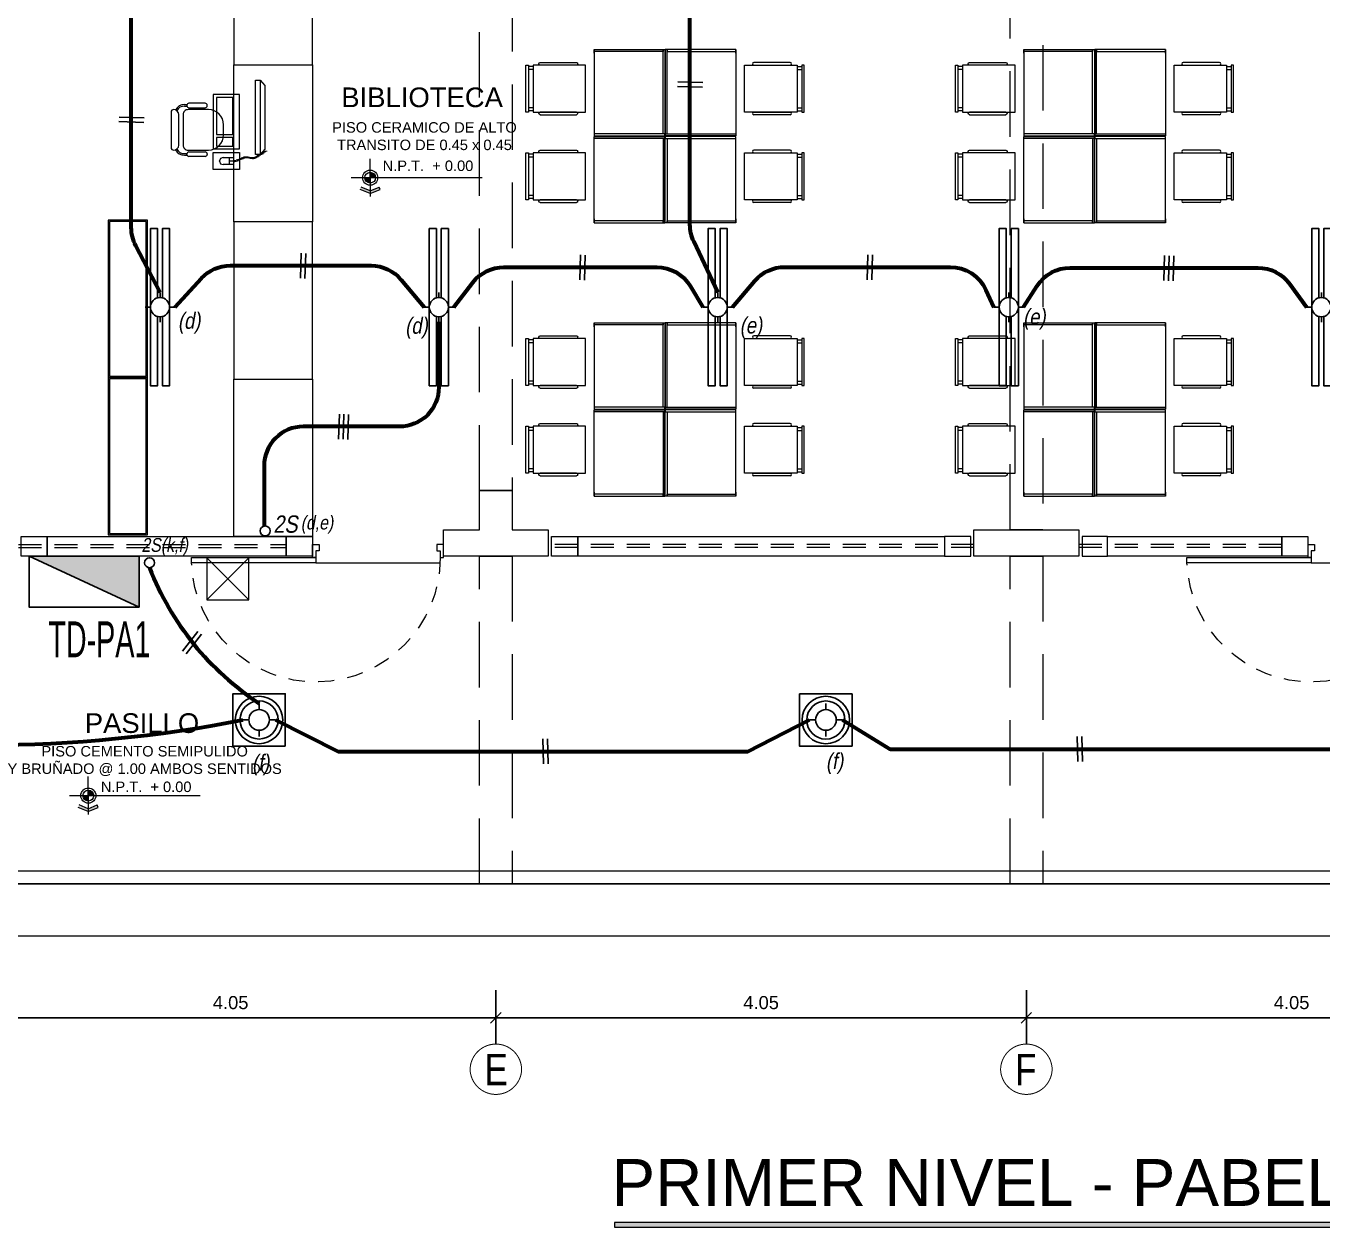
# Model space of a CAD drawing. Header units: millimetres. Extents: x 3354 to 3637, y 1117 to 1358.
# Drawn here: x 3391.57 to 3401.46, y 1180.36 to 1189.53 of the extents above; entities that cross this region are included whole.
import ezdxf

# ---------------------------------------------------------------- set-up
doc = ezdxf.new("R2010")
doc.units = ezdxf.units.MM
doc.linetypes.add('DASHED2', pattern=[0.375, 0.25, -0.125])
doc.linetypes.add('TRAZOS2', pattern=[0.225, 0.15, -0.075])
for name, color, linetype, lineweight in [('ACCESORIOS', 4, 'Continuous', 18), ('cables', 152, 'Continuous', 60), ('CASCO', 252, 'Continuous', 9), ('COTAS', 7, 'Continuous', 9), ('muros', 7, 'Continuous', 5), ('TABLERO', 122, 'Continuous', 25)]:
    doc.layers.add(name, color=color, linetype=linetype, lineweight=lineweight)
doc.layers.add('Efec-muebles', color=7, linetype='Continuous', lineweight=13, true_color=0x85826f)
doc.layers.add('LUMINARIAS', color=2, linetype='Continuous')
doc.styles.add('1', font='arial.ttf')
doc.styles.add('2-SIETE', font='ARIALN.TTF', dxfattribs={"height": 0.07})
doc.styles.add('BYE', font='ARIALN.TTF', dxfattribs={"oblique": 10, "height": 2})
doc.styles.get("Standard").update_dxf_attribs({"font": 'arial.ttf'})
doc.styles.add('style1', font='arial.ttf')
doc.styles.add('style2', font='arial.ttf')
doc.dimstyles.new('Esc  1  50', dxfattribs={"dimtxt": 0.1, "dimasz": 0.08, "dimexe": 0.2, "dimexo": 0.15, "dimgap": 0.065, "dimtad": 1, "dimzin": 4, "dimdsep": 46, "dimtxsty": 'Standard', "dimblk": 'OBLIQUE', "dimcen": 0.12, "dimdle": 0.15, "dimadec": 0, "dimazin": 0, "dimtfac": 1, "dimtix": 1, "dimtmove": 0, "dimatfit": 3, "dimldrblk": 'OBLIQUE', "dimfxl": 1, "dimarcsym": 0})

# ---------------------------------------------------------------- blocks, each defined once
blk = doc.blocks.new('sdsf')
at = {"layer": 'Efec-muebles'}
for p, q in [((3315.161, 1707.7768), (3315.161, 1707.9075)), ((3315.161, 1707.9075), (3315.3599, 1707.9075)), ((3315.2046, 1707.8159), (3315.2046, 1707.8707)), ((3315.2046, 1707.8707), (3315.2834, 1707.8707)), ((3315.2381, 1707.8159), (3315.2381, 1707.8707)), ((3315.3046, 1707.8634), (3315.2834, 1707.8707)), ((3315.3136, 1707.845), (3315.3046, 1707.8634)), ((3315.3599, 1707.9075), (3315.3599, 1707.7768)), ((3314.9515, 1707.7707), (3314.9521, 1707.7656)), ((3314.961, 1707.7751), (3314.9622, 1707.7656)), ((3314.9663, 1707.7534), (3315.0013, 1707.7925)), ((3314.9705, 1707.7824), (3314.9716, 1707.7679)), ((3314.98, 1707.7897), (3314.9811, 1707.7751)), ((3314.9895, 1707.7958), (3314.9906, 1707.7813)), ((3315.0001, 1707.8019), (3315.0013, 1707.788)), ((3315.0013, 1707.2261), (3315.0013, 1707.7925)), ((3315.0013, 1707.7925), (3315.0365, 1707.7925)), ((3315.0096, 1707.8081), (3315.0108, 1707.7941)), ((3315.018, 1707.8131), (3315.0191, 1707.7991)), ((3315.0275, 1707.8187), (3315.0286, 1707.8047)), ((3315.0359, 1707.8232), (3315.037, 1707.8086)), ((3315.0365, 1707.7925), (3315.0365, 1707.2261)), ((3315.0454, 1707.8271), (3315.0465, 1707.8131)), ((3315.0549, 1707.8282), (3315.056, 1707.8137)), ((3315.0644, 1707.8265), (3315.0655, 1707.8126)), ((3315.0739, 1707.8271), (3315.075, 1707.8131)), ((3315.0845, 1707.8248), (3315.0856, 1707.8109)), ((3315.094, 1707.8221), (3315.0951, 1707.8075)), ((3315.1035, 1707.8215), (3315.1046, 1707.8075)), ((3315.113, 1707.8221), (3315.1141, 1707.8081)), ((3315.1225, 1707.8226), (3315.1236, 1707.8086)), ((3315.1314, 1707.8282), (3315.1331, 1707.8137)), ((3315.1409, 1707.8316), (3315.142, 1707.817)), ((3315.1504, 1707.8349), (3315.1515, 1707.8204)), ((3315.1599, 1707.8399), (3315.161, 1707.826)), ((3315.3599, 1707.7768), (3315.161, 1707.7768)), ((3315.1694, 1707.8433), (3315.1705, 1707.8288)), ((3315.1789, 1707.8466), (3315.18, 1707.8321)), ((3315.1884, 1707.8494), (3315.1895, 1707.8355)), ((3315.1979, 1707.8522), (3315.199, 1707.8377)), ((3315.2046, 1707.8433), (3315.2381, 1707.8433)), ((3315.2834, 1707.8159), (3315.2046, 1707.8159)), ((3315.2834, 1707.8159), (3315.3046, 1707.8232)), ((3315.3046, 1707.8232), (3315.3136, 1707.8416)), ((3315.3136, 1707.845), (3315.3136, 1707.8416)), ((3315.5525, 1707.7599), (3315.3978, 1707.7599)), ((3315.4064, 1707.789), (3315.4064, 1707.7929)), ((3315.4219, 1707.8083), (3315.5456, 1707.8083)), ((3315.5456, 1707.7735), (3315.4219, 1707.7735)), ((3315.5804, 1707.7985), (3315.56, 1707.7985)), ((3315.5804, 1707.7869), (3315.5609, 1707.7869)), ((3315.5611, 1707.7929), (3315.5611, 1707.789)), ((3315.6625, 1707.7599), (3315.6625, 1707.7599)), ((3314.9663, 1707.2668), (3314.9663, 1707.7534)), ((3315.1605, 1707.7505), (3315.1605, 1707.3349)), ((3315.3599, 1707.7505), (3315.1605, 1707.7505)), ((3315.2108, 1707.7288), (3315.2108, 1707.6628)), ((3315.3353, 1707.7288), (3315.2108, 1707.7288)), ((3315.2108, 1707.6628), (3315.3353, 1707.6628)), ((3315.3353, 1707.6628), (3315.3353, 1707.7288)), ((3315.3599, 1707.3349), (3315.3599, 1707.7505)), ((3315.5911, 1707.4892), (3315.5911, 1707.7212)), ((3315.6238, 1707.7212), (3315.6238, 1707.4892)), ((3315.6818, 1707.4698), (3315.6818, 1707.7405)), ((3315.2108, 1707.641), (3315.2108, 1707.3572)), ((3315.3353, 1707.641), (3315.2108, 1707.641)), ((3315.2818, 1707.6438), (3315.2818, 1707.5665)), ((3315.3353, 1707.3572), (3315.3353, 1707.641)), ((3315.3978, 1707.4505), (3315.5525, 1707.4505)), ((3315.4064, 1707.4214), (3315.4064, 1707.4175)), ((3315.5456, 1707.4368), (3315.4219, 1707.4368)), ((3315.4219, 1707.402), (3315.5456, 1707.402)), ((3315.5804, 1707.4118), (3315.56, 1707.4118)), ((3315.5804, 1707.4234), (3315.5609, 1707.4234)), ((3315.5611, 1707.4175), (3315.5611, 1707.4214)), ((3315.6625, 1707.4505), (3315.6625, 1707.4505)), ((3315.0013, 1707.2261), (3314.9663, 1707.2668)), ((3315.1605, 1707.3349), (3315.3599, 1707.3349)), ((3315.2108, 1707.3572), (3315.3353, 1707.3572)), ((3315.0365, 1707.2261), (3315.0013, 1707.2261))]:
    blk.add_line(p, q, dxfattribs=at)
for centre, radius, start, end in [((3315.3978, 1707.6438), 0.116, 90, 180), ((3315.4219, 1707.7929), 0.0155, 90, 180), ((3315.4219, 1707.789), 0.0155, 180, 270), ((3315.5456, 1707.7929), 0.0155, 0, 90), ((3315.5456, 1707.789), 0.0155, 270, 0), ((3315.5525, 1707.7212), 0.0387, 360, 90), ((3315.5804, 1707.7212), 0.0773, 27.88061, 90), ((3315.5804, 1707.7212), 0.0657, 27.61949, 90), ((3315.6625, 1707.7212), 0.0387, 90, 180), ((3315.6625, 1707.7405), 0.0193, 360, 90), ((3315.3978, 1707.5665), 0.116, 180, 270), ((3315.5525, 1707.4892), 0.0387, 270, 0), ((3315.5804, 1707.4892), 0.0657, 270, 332.38051), ((3315.6625, 1707.4892), 0.0387, 180, 270), ((3315.6625, 1707.4698), 0.0193, 270, 0), ((3315.4219, 1707.4214), 0.0155, 90, 180), ((3315.4219, 1707.4175), 0.0155, 180, 270), ((3315.5456, 1707.4214), 0.0155, 0, 90), ((3315.5456, 1707.4175), 0.0155, 270, 0), ((3315.5804, 1707.4892), 0.0773, 270, 332.11939)]:
    blk.add_arc(centre, radius, start, end, dxfattribs=at)
blk = doc.blocks.new('dssa')
at = {"layer": 'Efec-muebles'}
for p, q in [((0, 0.0239), (0.0355, 0.0239)), ((0, 0), (0.0355, 0)), ((0, -0.2922), (0.0355, -0.2922)), ((0, -0.3161), (0.0355, -0.3161))]:
    blk.add_line(p, q, dxfattribs=at)
for points in [[(0, -0.3261), (-0.4, -0.3261), (-0.4, 0.0339), (0, 0.0339), (0, -0.3261)], [(-0.0526, 0.0528), (-0.3308, 0.0528)], [(-0.3308, 0.0339), (-0.0526, 0.0339)], [(-0.3308, -0.3261), (-0.0526, -0.3261)], [(-0.0526, -0.345), (-0.3308, -0.345)]]:
    blk.add_lwpolyline(points, dxfattribs=at)
blk.add_lwpolyline([(0.0544, 0.0339), (0.0355, 0.0339), (0.0355, -0.3261), (0.0544, -0.3261)], close=True, dxfattribs=at)
for centre, start, end in [((-0.3308, 0.0434), 90, 270), ((-0.0526, 0.0434), 270, 90), ((-0.3308, -0.3356), 90, 270), ((-0.0526, -0.3356), 270, 90)]:
    blk.add_arc(centre, 0.00947, start, end, dxfattribs=at)
blk = doc.blocks.new('_Oblique')
at = {"color": 0, "linetype": 'ByBlock', "lineweight": -2}
blk.add_line((-0.5, -0.5), (0.5, 0.5), dxfattribs=at)
blk = doc.blocks.new('*D300')
at = {"layer": 'CASCO', "color": 0, "lineweight": -2, "transparency": 16777216}
for p, q in [((3368.4863, 1261.4988), (3368.4863, 1261.0915)), ((3372.5363, 1261.5034), (3372.5363, 1261.0915)), ((3368.3363, 1261.2915), (3372.6863, 1261.2915))]:
    blk.add_line(p, q, dxfattribs=at)
at = {"layer": 'Defpoints', "color": 0, "transparency": 16777216}
for p in [(3368.4863, 1261.6488), (3372.5363, 1261.6534), (3372.5363, 1261.2915)]:
    blk.add_point(p, dxfattribs=at)
at = {"layer": 'CASCO', "color": 0, "lineweight": -2, "transparency": 16777216, "xscale": 0.08, "yscale": 0.08, "zscale": 0.08, "rotation": 180}
blk.add_blockref('_Oblique', (3368.4863, 1261.2915), dxfattribs=at)
at = {"layer": 'CASCO', "color": 0, "lineweight": -2, "transparency": 16777216, "xscale": 0.08, "yscale": 0.08, "zscale": 0.08}
blk.add_blockref('_Oblique', (3372.5363, 1261.2915), dxfattribs=at)
at = {"layer": 'CASCO', "color": 0, "transparency": 16777216, "insert": (3370.5113, 1261.4076), "char_height": 0.1, "attachment_point": 5}
blk.add_mtext('4.05', dxfattribs=at)
blk = doc.blocks.new('*D301')
at = {"layer": 'CASCO', "color": 0, "lineweight": -2, "transparency": 16777216}
for p, q in [((3372.5363, 1261.5034), (3372.5363, 1261.0915)), ((3376.5863, 1261.5034), (3376.5863, 1261.0915)), ((3372.3863, 1261.2915), (3376.7363, 1261.2915))]:
    blk.add_line(p, q, dxfattribs=at)
at = {"layer": 'Defpoints', "color": 0, "transparency": 16777216}
for p in [(3372.5363, 1261.6534), (3376.5863, 1261.6534), (3376.5863, 1261.2915)]:
    blk.add_point(p, dxfattribs=at)
at = {"layer": 'CASCO', "color": 0, "lineweight": -2, "transparency": 16777216, "xscale": 0.08, "yscale": 0.08, "zscale": 0.08, "rotation": 180}
blk.add_blockref('_Oblique', (3372.5363, 1261.2915), dxfattribs=at)
at = {"layer": 'CASCO', "color": 0, "lineweight": -2, "transparency": 16777216, "xscale": 0.08, "yscale": 0.08, "zscale": 0.08}
blk.add_blockref('_Oblique', (3376.5863, 1261.2915), dxfattribs=at)
at = {"layer": 'CASCO', "color": 0, "transparency": 16777216, "insert": (3374.5613, 1261.4076), "char_height": 0.1, "attachment_point": 5}
blk.add_mtext('4.05', dxfattribs=at)
blk = doc.blocks.new('*D302')
at = {"layer": 'CASCO', "color": 0, "lineweight": -2, "transparency": 16777216}
for p, q in [((3376.5863, 1261.5034), (3376.5863, 1261.0915)), ((3380.6363, 1261.5034), (3380.6363, 1261.0915)), ((3376.4363, 1261.2915), (3380.7863, 1261.2915))]:
    blk.add_line(p, q, dxfattribs=at)
at = {"layer": 'Defpoints', "color": 0, "transparency": 16777216}
for p in [(3376.5863, 1261.6534), (3380.6363, 1261.6534), (3380.6363, 1261.2915)]:
    blk.add_point(p, dxfattribs=at)
at = {"layer": 'CASCO', "color": 0, "lineweight": -2, "transparency": 16777216, "xscale": 0.08, "yscale": 0.08, "zscale": 0.08, "rotation": 180}
blk.add_blockref('_Oblique', (3376.5863, 1261.2915), dxfattribs=at)
at = {"layer": 'CASCO', "color": 0, "lineweight": -2, "transparency": 16777216, "xscale": 0.08, "yscale": 0.08, "zscale": 0.08}
blk.add_blockref('_Oblique', (3380.6363, 1261.2915), dxfattribs=at)
at = {"layer": 'CASCO', "color": 0, "transparency": 16777216, "insert": (3378.6113, 1261.4076), "char_height": 0.1, "attachment_point": 5}
blk.add_mtext('4.05', dxfattribs=at)
blk = doc.blocks.new('dtyrdyt')
at = {"layer": 'CASCO'}
h = blk.add_hatch(color=256, dxfattribs=at)
h.paths.add_polyline_path([(850.1257, 424.9391), (850.167, 424.9391, 0.414214), (850.1257, 424.9804)])
h.paths.add_polyline_path([(850.1257, 424.8978), (850.1257, 424.9391), (850.0844, 424.9391, 0.414214)])
blk.add_hatch(color=256, dxfattribs=at).paths.add_polyline_path([(850.1257, 424.839), (850.057, 424.8675), (850.0494, 424.8491), (850.1257, 424.8176), (850.202, 424.8491), (850.1944, 424.8675)])
for p, q in [((850.1257, 424.9391), (850.1257, 425.0839)), ((849.9811, 424.9391), (850.9807, 424.9391)), ((850.1257, 424.9391), (850.1257, 424.7945)), ((850.1257, 424.8176), (850.0494, 424.8491)), ((850.1257, 424.839), (850.057, 424.8675)), ((850.1257, 424.839), (850.1944, 424.8675)), ((850.1257, 424.8176), (850.202, 424.8491)), ((850.202, 424.8491), (850.1944, 424.8675))]:
    blk.add_line(p, q, dxfattribs=at)
for radius in [0.0578, 0.0413]:
    blk.add_circle((850.1257, 424.9391), radius, dxfattribs=at)
blk = doc.blocks.new('THT')
for p, q in [((-1.074, 0.413), (-1.014, 0.413)), ((-1.074, 0.293), (-1.074, 0.413)), ((-1.014, 0.413), (-1.014, 0.353)), ((0.126, 0.413), (0.066, 0.413)), ((0.066, 0.413), (0.066, 0.353)), ((0.126, 0.293), (0.126, 0.413)), ((-1.044, 0.293), (-1.074, 0.293)), ((-1.044, 0.353), (-1.044, 0.293)), ((-1.014, 0.353), (-1.044, 0.353)), ((0.096, 0.245), (-1.044, 0.245)), ((0.066, 0.353), (0.096, 0.353)), ((0.096, 0.353), (0.096, 0.293)), ((0.096, 0.293), (0.126, 0.293)), ((0.096, 0.293), (0.096, 0.245)), ((1.236, 0.293), (0.096, 0.293)), ((0.096, 0.245), (1.236, 0.245)), ((1.236, 0.245), (1.236, 0.293))]:
    blk.add_line(p, q)
at = {"linetype": 'TRAZOS2'}
blk.add_arc((0.096, 0.293), 1.14, 180, 357.5868, dxfattribs=at)
blk = doc.blocks.new('fluorecescente')
at = {"color": 2}
for p, q in [((1779.4185, 727.3349), (1779.4185, 727.3747)), ((1779.3452, 727.2615), (1779.3053, 727.2615)), ((1779.4918, 727.2615), (1779.5316, 727.2615)), ((1779.4185, 727.1882), (1779.4185, 727.1484))]:
    blk.add_line(p, q, dxfattribs=at)
for points in [[(1779.3476, 727.2802), (1778.8185, 727.2802), (1778.8185, 727.3349), (1780.0185, 727.3349), (1780.0185, 727.2802), (1779.4894, 727.2802)], [(1779.3476, 727.2428), (1778.8185, 727.2428), (1778.8185, 727.1882), (1780.0185, 727.1882), (1780.0185, 727.2428), (1779.4894, 727.2428)]]:
    blk.add_lwpolyline(points, dxfattribs=at)
blk.add_circle((1779.4185, 727.2615), 0.0733, dxfattribs=at)
blk = doc.blocks.new('FLUORESCENTE CIRCULAR 1x32W')
at = {"layer": 'LUMINARIAS'}
for p, q in [((1338.2108, 550.5744), (1338.2108, 550.6095)), ((1338.1516, 550.5152), (1338.1165, 550.5152)), ((1338.27, 550.5152), (1338.3051, 550.5152)), ((1338.2108, 550.456), (1338.2108, 550.4209))]:
    blk.add_line(p, q, dxfattribs=at)
blk.add_lwpolyline([(1338.0603, 550.6647), (1338.3603, 550.6647), (1338.3603, 550.3647), (1338.0603, 550.3647)], close=True, dxfattribs=at)
for centre, radius in [((1338.2103, 550.5147), 0.136), ((1338.2103, 550.5147), 0.1091), ((1338.2108, 550.5152), 0.0592)]:
    blk.add_circle(centre, radius, dxfattribs=at)
blk = doc.blocks.new('TABLERO ELECTRICO')
at = {"layer": 'TABLERO'}
blk.add_hatch(color=256, dxfattribs=at).paths.add_polyline_path([(138.8883, 62.4182), (138.8883, 61.6883), (139.2284, 62.4182)])
blk.add_line((138.8883, 61.6883), (139.2284, 62.4182), dxfattribs=at)
blk.add_lwpolyline([(139.2284, 62.4182), (139.2284, 61.6883), (138.8883, 61.6883), (138.8883, 62.4182)], close=True, dxfattribs=at)
blk = doc.blocks.new('CAJA DE PASO CUADRADO')
at = {"layer": 'ACCESORIOS', "linetype": 'Continuous', "lineweight": 20, "ltscale": 0.1}
for p, q in [((3457.1612, 1211.3571), (3457.4822, 1211.0361)), ((3457.4822, 1211.3571), (3457.1612, 1211.0361))]:
    blk.add_line(p, q, dxfattribs=at)
blk.add_lwpolyline([(3457.4822, 1211.3571), (3457.1612, 1211.3571), (3457.1612, 1211.0361), (3457.4822, 1211.0361)], close=True, dxfattribs=at)
blk = doc.blocks.new('1PIDS')
at = {"layer": 'CASCO'}
blk.add_line((3372.5613, 1265.3169), (3372.4113, 1265.3169), dxfattribs=at)
at = {"layer": 'CASCO', "linetype": 'DASHED2', "ltscale": 2}
for points in [[(3376.4613, 1271.7169), (3376.7113, 1271.7169), (3376.7113, 1265.0169), (3376.4613, 1265.0169)], [(3372.4113, 1271.4169), (3372.6613, 1271.4169), (3372.6613, 1265.3169), (3372.4113, 1265.3169)], [(3372.4113, 1264.8169), (3372.6613, 1264.8169), (3372.6613, 1262.3143), (3372.4113, 1262.3143)], [(3376.4613, 1264.8169), (3376.7113, 1264.8169), (3376.7113, 1262.3143), (3376.4613, 1262.3143)]]:
    blk.add_lwpolyline(points, close=True, dxfattribs=at)
at = {"layer": 'CASCO'}
for points in [[(3372.1363, 1265.0169), (3372.4113, 1265.0169), (3372.4113, 1265.3169), (3372.6613, 1265.3169), (3372.6613, 1265.0169), (3372.9363, 1265.0169), (3372.9363, 1264.8169), (3372.6613, 1264.8169), (3372.4113, 1264.8169), (3372.1363, 1264.8169)], [(3369.1113, 1264.8169), (3368.9113, 1264.8169), (3368.9113, 1264.9669), (3369.1113, 1264.9669)], [(3371.1363, 1264.8169), (3370.9363, 1264.8169), (3370.9363, 1264.9669), (3371.1363, 1264.9669)], [(3373.1613, 1264.8169), (3372.9613, 1264.8169), (3372.9613, 1264.9669), (3373.1613, 1264.9669)], [(3375.9613, 1264.8169), (3376.1613, 1264.8169), (3376.1613, 1264.9669), (3375.9613, 1264.9669)], [(3377.0113, 1264.8169), (3377.2063, 1264.8169), (3377.2063, 1264.9669), (3377.0113, 1264.9669)], [(3378.7363, 1264.8169), (3378.5363, 1264.8169), (3378.5363, 1264.9669), (3378.7363, 1264.9669)]]:
    blk.add_lwpolyline(points, close=True, dxfattribs=at)
at = {"layer": 'CASCO', "ltscale": 2}
for points in [[(3369.1113, 1264.9669), (3370.9363, 1264.9669), (3370.9363, 1264.8169), (3369.1113, 1264.8169)], [(3373.1613, 1264.9669), (3375.9613, 1264.9669), (3375.9613, 1264.8169), (3373.1613, 1264.8169)], [(3377.2063, 1264.9669), (3378.5363, 1264.9669), (3378.5363, 1264.8169), (3377.2063, 1264.8169)]]:
    blk.add_lwpolyline(points, close=True, dxfattribs=at)
at = {"layer": 'CASCO'}
blk.add_lwpolyline([(3376.1863, 1264.8169), (3376.1863, 1265.0169), (3376.9863, 1265.0169), (3376.9863, 1264.8169), (3376.1863, 1264.8169)], dxfattribs=at)
at = {"layer": 'CASCO', "linetype": 'DASHED2', "ltscale": 0.7}
for points in [[(3368.8913, 1264.9054), (3370.9363, 1264.9054)], [(3368.8913, 1264.8822), (3370.9363, 1264.8822)], [(3376.1863, 1264.9054), (3372.9363, 1264.9054)], [(3376.1863, 1264.8822), (3372.9363, 1264.8822)], [(3378.5363, 1264.9054), (3376.9863, 1264.9054)], [(3378.5363, 1264.8822), (3376.9863, 1264.8822)]]:
    blk.add_lwpolyline(points, dxfattribs=at)
at = {"layer": 'CASCO', "lineweight": 5}
for points in [[(3356.3113, 1264.8169), (3356.3113, 1262.4143), (3380.6613, 1262.4143), (3380.6613, 1264.8169)], [(3356.2113, 1264.6669), (3356.2113, 1262.3143), (3380.7613, 1262.3143), (3380.7613, 1264.6669)]]:
    blk.add_lwpolyline(points, dxfattribs=at)
at = {"layer": 'CASCO', "lineweight": 0, "ltscale": 0.5}
for points in [[(3380.7613, 1262.3143), (3380.7613, 1262.3143), (3356.2113, 1262.3143), (3356.2113, 1262.3143)], [(3356.2113, 1262.3143), (3356.2113, 1261.9169), (3380.7613, 1261.9169), (3380.7613, 1262.3143)]]:
    blk.add_lwpolyline(points, dxfattribs=at)
at = {"layer": 'CASCO', "ltscale": 2, "const_width": 0.0076}
for points in [[(3372.7331, 1260.8947, -0.951688), (3372.3394, 1260.8947, -1)], [(3376.7831, 1260.8947, -0.951688), (3376.3894, 1260.8947, -1)]]:
    blk.add_lwpolyline(points, format="xyb", close=True, dxfattribs=at)
at = {"layer": 'CASCO'}
for p in [(2521.4509, 842.766), (2519.2991, 838.0492)]:
    blk.add_blockref('dtyrdyt', p, dxfattribs=at)
at = {"layer": 'CASCO', "xscale": -0.8333541671872685, "yscale": 0.8333541676530056, "zscale": 0.8333541672002661}
for p in [(3371.2414, 1264.5614), (3378.8414, 1264.5614)]:
    blk.add_blockref('THT', p, dxfattribs=at)
at = {"layer": 'CASCO', "style": '1'}
for p in [(3371.6718, 1267.7558), (3369.52, 1263.0154)]:
    blk.add_text('N.P.T.  + 0.00', height=0.08, dxfattribs=at).set_placement(p)
at = {"layer": 'CASCO', "style": 'style1', "width": 0.8}
for s, p in [('E', (3372.4496, 1260.7769)), ('F', (3376.4996, 1260.7769))]:
    blk.add_text(s, height=0.24, dxfattribs=at).set_placement(p)
at = {"layer": 'CASCO'}
for s, insert, char_height, width, attachment_point, style in [('\\A1;BIBLIOTECA ', (3371.9732, 1268.3173, 0.1786), 0.15, 4.616591, 5, 'style2'), ('PISO CERAMICO DE ALTO\\PTRANSITO DE 0.45 x 0.45', (3371.991, 1267.9142), 0.079978, 2.09636, 8, '1'), ('\\A1;PASILLO', (3369.8344, 1263.5405), 0.15, 4.616591, 5, 'style2')]:
    blk.add_mtext(s, dxfattribs=dict(at, insert=insert, char_height=char_height, width=width, attachment_point=attachment_point, style=style))
at = {"layer": 'CASCO', "lineweight": 5, "insert": (3369.8548, 1263.1375), "char_height": 0.079978, "width": 2.09636, "attachment_point": 8, "style": '1'}
blk.add_mtext('PISO CEMENTO SEMIPULIDO \\PY BRUÑADO @ 1.00 AMBOS SENTIDOS', dxfattribs=at)
at = {"layer": 'CASCO'}
for base, p1, p2, picture, middle in [((3372.5363, 1261.2915), (3368.4863, 1261.6488), (3372.5363, 1261.6534), '*D300', (3370.5113, 1261.4076)), ((3376.5863, 1261.2915), (3372.5363, 1261.6534), (3376.5863, 1261.6534), '*D301', (3374.5613, 1261.4076)), ((3380.6363, 1261.2915), (3376.5863, 1261.6534), (3380.6363, 1261.6534), '*D302', (3378.6113, 1261.4076))]:
    dim = blk.add_linear_dim(base=base, p1=p1, p2=p2, dimstyle='Esc  1  50', dxfattribs=at)
    dim.commit()
    dim.dimension.update_dxf_attribs({"geometry": picture, "text_midpoint": middle})

msp = doc.modelspace()

# ---------------------------------------------------------------- hatches: boundary and pattern name
at = {"layer": 'muros', "ltscale": 2}
msp.add_hatch(color=7, dxfattribs=at).paths.add_polyline_path([(3403.4752, 1180.3587), (3403.4752, 1180.3945), (3396.0608, 1180.3945), (3396.0608, 1180.3587)])

# ---------------------------------------------------------------- linework, layer by layer
at = {"ltscale": 0.5}
for p, q in [((3396.5405, 1189.065), (3396.7313, 1189.0594)), ((3396.5422, 1189.1004), (3396.733, 1189.0949)), ((3392.2755, 1188.7967), (3392.4663, 1188.7911)), ((3392.2772, 1188.8321), (3392.468, 1188.8266)), ((3393.6668, 1187.7931), (3393.6612, 1187.6023)), ((3393.7023, 1187.7914), (3393.6967, 1187.6006)), ((3395.8013, 1187.7797), (3395.7958, 1187.589)), ((3395.8368, 1187.778), (3395.8313, 1187.5872)), ((3397.9937, 1187.7805), (3397.9882, 1187.5897)), ((3398.0292, 1187.7788), (3398.0237, 1187.588)), ((3400.2584, 1187.7751), (3400.2529, 1187.5843)), ((3400.2939, 1187.7734), (3400.2883, 1187.5826)), ((3400.3294, 1187.7717), (3400.3238, 1187.5809)), ((3393.959, 1186.5645), (3393.9534, 1186.3737)), ((3393.9944, 1186.5628), (3393.9889, 1186.372)), ((3394.0299, 1186.5611), (3394.0244, 1186.3703)), ((3392.7604, 1184.7552, 19079.3008), (3392.8784, 1184.9053, 19079.3008)), ((3392.7888, 1184.7338, 19079.3008), (3392.9067, 1184.8839, 19079.3008)), ((3399.5969, 1183.9124), (3399.5924, 1184.1032)), ((3399.6324, 1183.9126), (3399.6279, 1184.1034)), ((3395.5166, 1183.8939), (3395.5121, 1184.0847)), ((3395.5521, 1183.894), (3395.5476, 1184.0849))]:
    msp.add_line(p, q, dxfattribs=at)
at = {"color": 7, "linetype": 'Continuous', "ltscale": 0.25}
for centre in [(3393.3928, 1185.6726), (3392.5098, 1185.4298, -19008.6672)]:
    msp.add_circle(centre, 0.038, dxfattribs=at)
at = {"layer": 'cables'}
for points in [[(3392.59, 1187.4937), (3392.4048, 1187.8495, -0.120533), (3392.3709, 1187.988), (3392.3709, 1190.2531, -0.115177), (3392.4019, 1190.3859), (3392.59, 1190.7668)], [(3396.8475, 1187.4937), (3396.6645, 1187.8825, -0.110422), (3396.6359, 1188.0103), (3396.6359, 1190.1141, -0.084776), (3396.6529, 1190.2137), (3396.8475, 1190.7668)], [(3392.7031, 1187.3805), (3392.9062, 1187.601, -0.20959), (3393.1268, 1187.6977), (3394.2012, 1187.6977, -0.222907), (3394.4319, 1187.5895), (3394.6056, 1187.3805)], [(3394.8319, 1187.3805), (3394.9779, 1187.5695, -0.232262), (3395.2153, 1187.6861), (3396.3819, 1187.6861, -0.26439), (3396.6397, 1187.5395), (3396.7343, 1187.3805)], [(3396.9606, 1187.3805), (3397.1307, 1187.5809, -0.22026), (3397.3594, 1187.6868), (3398.6226, 1187.6868, -0.291782), (3398.8947, 1187.5133), (3398.9564, 1187.3805)], [(3399.1827, 1187.3805), (3399.2867, 1187.5431, -0.255806), (3399.5394, 1187.6815), (3400.972, 1187.6815, -0.240649), (3401.2151, 1187.5573), (3401.3429, 1187.3805)], [(3394.7187, 1187.2674), (3394.7187, 1186.7691, -0.414214), (3394.4187, 1186.4691), (3393.684, 1186.4691, 0.414214), (3393.384, 1186.1691), (3393.384, 1185.7096)]]:
    msp.add_lwpolyline(points, format="xyb", dxfattribs=at)
for points in [[(3393.4724, 1184.2303), (3393.9501, 1183.9893), (3397.0787, 1183.9893), (3397.548, 1184.2303)], [(3397.7995, 1184.2296), (3398.1648, 1184.0078), (3401.5715, 1184.0078), (3401.8751, 1184.2296)]]:
    msp.add_lwpolyline(points, dxfattribs=at)
for centre, radius, start, end in [((3394.5539, 1186.1874, 19079.3008), 2.1935, 201.26913, 236.60755), ((3391.2651, 1194.1364), 10.0973, 258.85034, 281.16877)]:
    msp.add_arc(centre, radius, start, end, dxfattribs=at)
at = {"layer": 'COTAS'}
msp.add_lwpolyline([(3403.4752, 1180.3945), (3396.0608, 1180.3945), (3396.0608, 1180.3587), (3403.4752, 1180.3587)], close=True, dxfattribs=at)
at = {"layer": 'Efec-muebles'}
for p, q in [((3395.905, 1189.3482, 0.1786), (3396.445, 1189.3482, 0.1786)), ((3395.905, 1189.3482, 0.1786), (3396.445, 1189.3482, 0.1786)), ((3395.905, 1189.3482, 0.1786), (3395.905, 1188.6882, 0.1786)), ((3395.905, 1189.3182, 0.1786), (3395.905, 1189.3355, 0.1786)), ((3396.445, 1189.3482, 0.1786), (3396.445, 1188.6882, 0.1786)), ((3396.9868, 1189.3482, 0.1786), (3396.4468, 1189.3482, 0.1786)), ((3396.4468, 1189.3482, 0.1786), (3396.4468, 1188.6882, 0.1786)), ((3396.9868, 1189.3482, 0.1786), (3396.4468, 1189.3482, 0.1786)), ((3396.9868, 1189.3482, 0.1786), (3396.9868, 1188.6882, 0.1786)), ((3396.9868, 1189.3182, 0.1786), (3396.9868, 1189.3355, 0.1786)), ((3399.1839, 1189.3482, 0.1786), (3399.7239, 1189.3482, 0.1786)), ((3399.1839, 1189.3482, 0.1786), (3399.7239, 1189.3482, 0.1786)), ((3399.1839, 1189.3482, 0.1786), (3399.1839, 1188.6882, 0.1786)), ((3399.1839, 1189.3182, 0.1786), (3399.1839, 1189.3355, 0.1786)), ((3399.7239, 1189.3482, 0.1786), (3399.7239, 1188.6882, 0.1786)), ((3400.2657, 1189.3482, 0.1786), (3399.7257, 1189.3482, 0.1786)), ((3399.7257, 1189.3482, 0.1786), (3399.7257, 1188.6882, 0.1786)), ((3400.2657, 1189.3482, 0.1786), (3399.7257, 1189.3482, 0.1786)), ((3400.2657, 1189.3482, 0.1786), (3400.2657, 1188.6882, 0.1786)), ((3400.2657, 1189.3182, 0.1786), (3400.2657, 1189.3355, 0.1786)), ((3395.905, 1188.6842, 0.1786), (3396.445, 1188.6842, 0.1786)), ((3395.905, 1188.0242, 0.1786), (3395.905, 1188.6842, 0.1786)), ((3396.445, 1188.0242, 0.1786), (3396.445, 1188.6842, 0.1786)), ((3396.9868, 1188.6842, 0.1786), (3396.4468, 1188.6842, 0.1786)), ((3396.4468, 1188.0242, 0.1786), (3396.4468, 1188.6842, 0.1786)), ((3396.9868, 1188.0242, 0.1786), (3396.9868, 1188.6842, 0.1786)), ((3399.1839, 1188.6842, 0.1786), (3399.7239, 1188.6842, 0.1786)), ((3399.1839, 1188.0242, 0.1786), (3399.1839, 1188.6842, 0.1786)), ((3399.7239, 1188.0242, 0.1786), (3399.7239, 1188.6842, 0.1786)), ((3400.2657, 1188.6842, 0.1786), (3399.7257, 1188.6842, 0.1786)), ((3399.7257, 1188.0242, 0.1786), (3399.7257, 1188.6842, 0.1786)), ((3400.2657, 1188.0242, 0.1786), (3400.2657, 1188.6842, 0.1786)), ((3395.905, 1188.0542, 0.1786), (3395.905, 1188.0369, 0.1786)), ((3396.9868, 1188.0542, 0.1786), (3396.9868, 1188.0369, 0.1786)), ((3399.1839, 1188.0542, 0.1786), (3399.1839, 1188.0369, 0.1786)), ((3400.2657, 1188.0542, 0.1786), (3400.2657, 1188.0369, 0.1786)), ((3395.905, 1188.0242, 0.1786), (3396.445, 1188.0242, 0.1786)), ((3395.905, 1188.0242, 0.1786), (3396.445, 1188.0242, 0.1786)), ((3396.9868, 1188.0242, 0.1786), (3396.4468, 1188.0242, 0.1786)), ((3396.9868, 1188.0242, 0.1786), (3396.4468, 1188.0242, 0.1786)), ((3399.1839, 1188.0242, 0.1786), (3399.7239, 1188.0242, 0.1786)), ((3399.1839, 1188.0242, 0.1786), (3399.7239, 1188.0242, 0.1786)), ((3400.2657, 1188.0242, 0.1786), (3399.7257, 1188.0242, 0.1786)), ((3400.2657, 1188.0242, 0.1786), (3399.7257, 1188.0242, 0.1786)), ((3395.905, 1187.2617, 0.1786), (3396.445, 1187.2617, 0.1786)), ((3395.905, 1187.2617, 0.1786), (3396.445, 1187.2617, 0.1786)), ((3395.905, 1187.2617, 0.1786), (3395.905, 1186.6017, 0.1786)), ((3396.445, 1187.2617, 0.1786), (3396.445, 1186.6017, 0.1786)), ((3396.9868, 1187.2617, 0.1786), (3396.4468, 1187.2617, 0.1786)), ((3396.4468, 1187.2617, 0.1786), (3396.4468, 1186.6017, 0.1786)), ((3396.9868, 1187.2617, 0.1786), (3396.4468, 1187.2617, 0.1786)), ((3396.9868, 1187.2617, 0.1786), (3396.9868, 1186.6017, 0.1786)), ((3399.1839, 1187.2617, 0.1786), (3399.7239, 1187.2617, 0.1786)), ((3399.1839, 1187.2617, 0.1786), (3399.7239, 1187.2617, 0.1786)), ((3399.1839, 1187.2617, 0.1786), (3399.1839, 1186.6017, 0.1786)), ((3399.7239, 1187.2617, 0.1786), (3399.7239, 1186.6017, 0.1786)), ((3400.2657, 1187.2617, 0.1786), (3399.7257, 1187.2617, 0.1786)), ((3399.7257, 1187.2617, 0.1786), (3399.7257, 1186.6017, 0.1786)), ((3400.2657, 1187.2617, 0.1786), (3399.7257, 1187.2617, 0.1786)), ((3400.2657, 1187.2617, 0.1786), (3400.2657, 1186.6017, 0.1786)), ((3395.905, 1187.2317, 0.1786), (3395.905, 1187.249, 0.1786)), ((3396.9868, 1187.2317, 0.1786), (3396.9868, 1187.249, 0.1786)), ((3399.1839, 1187.2317, 0.1786), (3399.1839, 1187.249, 0.1786)), ((3400.2657, 1187.2317, 0.1786), (3400.2657, 1187.249, 0.1786)), ((3395.905, 1186.5977, 0.1786), (3396.445, 1186.5977, 0.1786)), ((3395.905, 1185.9377, 0.1786), (3395.905, 1186.5977, 0.1786)), ((3396.445, 1185.9377, 0.1786), (3396.445, 1186.5977, 0.1786)), ((3396.9868, 1186.5977, 0.1786), (3396.4468, 1186.5977, 0.1786)), ((3396.4468, 1185.9377, 0.1786), (3396.4468, 1186.5977, 0.1786)), ((3396.9868, 1185.9377, 0.1786), (3396.9868, 1186.5977, 0.1786)), ((3399.1839, 1186.5977, 0.1786), (3399.7239, 1186.5977, 0.1786)), ((3399.1839, 1185.9377, 0.1786), (3399.1839, 1186.5977, 0.1786)), ((3399.7239, 1185.9377, 0.1786), (3399.7239, 1186.5977, 0.1786)), ((3400.2657, 1186.5977, 0.1786), (3399.7257, 1186.5977, 0.1786)), ((3399.7257, 1185.9377, 0.1786), (3399.7257, 1186.5977, 0.1786)), ((3400.2657, 1185.9377, 0.1786), (3400.2657, 1186.5977, 0.1786)), ((3395.905, 1185.9677, 0.1786), (3395.905, 1185.9504, 0.1786)), ((3395.905, 1185.9377, 0.1786), (3396.445, 1185.9377, 0.1786)), ((3395.905, 1185.9377, 0.1786), (3396.445, 1185.9377, 0.1786)), ((3396.9868, 1185.9377, 0.1786), (3396.4468, 1185.9377, 0.1786)), ((3396.9868, 1185.9377, 0.1786), (3396.4468, 1185.9377, 0.1786)), ((3396.9868, 1185.9677, 0.1786), (3396.9868, 1185.9504, 0.1786)), ((3399.1839, 1185.9677, 0.1786), (3399.1839, 1185.9504, 0.1786)), ((3399.1839, 1185.9377, 0.1786), (3399.7239, 1185.9377, 0.1786)), ((3399.1839, 1185.9377, 0.1786), (3399.7239, 1185.9377, 0.1786)), ((3400.2657, 1185.9377, 0.1786), (3399.7257, 1185.9377, 0.1786)), ((3400.2657, 1185.9377, 0.1786), (3399.7257, 1185.9377, 0.1786)), ((3400.2657, 1185.9677, 0.1786), (3400.2657, 1185.9504, 0.1786))]:
    msp.add_line(p, q, dxfattribs=at)
for points in [[(3393.154, 1189.2309), (3393.754, 1189.2309), (3393.754, 1190.4309), (3393.154, 1190.4309)], [(3393.154, 1189.2309), (3393.754, 1189.2309), (3393.754, 1188.0309), (3393.154, 1188.0309)], [(3392.494, 1188.0438), (3392.194, 1188.0438), (3392.194, 1186.8438), (3392.494, 1186.8438)], [(3392.484, 1188.0338), (3392.204, 1188.0338), (3392.204, 1186.8538), (3392.484, 1186.8538)], [(3393.154, 1186.8309), (3393.754, 1186.8309), (3393.754, 1188.0309), (3393.154, 1188.0309)], [(3392.494, 1186.8438), (3392.194, 1186.8438), (3392.194, 1185.6438), (3392.494, 1185.6438)], [(3392.484, 1186.8338), (3392.204, 1186.8338), (3392.204, 1185.6538), (3392.484, 1185.6538)], [(3393.154, 1186.8309), (3393.754, 1186.8309), (3393.754, 1185.6309), (3393.154, 1185.6309)]]:
    msp.add_lwpolyline(points, close=True, dxfattribs=at)
at = {"layer": 'Efec-muebles', "elevation": 0.1786}
for points in [[(3395.905, 1189.3482), (3396.43, 1189.3482), (3396.43, 1189.3332), (3395.905, 1189.3332)], [(3396.445, 1189.3482), (3396.445, 1188.7032), (3396.43, 1188.7032), (3396.43, 1189.3482)], [(3396.4468, 1189.3482), (3396.4468, 1188.7032), (3396.4618, 1188.7032), (3396.4618, 1189.3482)], [(3396.9868, 1189.3482), (3396.4618, 1189.3482), (3396.4618, 1189.3332), (3396.9868, 1189.3332)], [(3399.1839, 1189.3482), (3399.7089, 1189.3482), (3399.7089, 1189.3332), (3399.1839, 1189.3332)], [(3399.7239, 1189.3482), (3399.7239, 1188.7032), (3399.7089, 1188.7032), (3399.7089, 1189.3482)], [(3399.7257, 1189.3482), (3399.7257, 1188.7032), (3399.7407, 1188.7032), (3399.7407, 1189.3482)], [(3400.2657, 1189.3482), (3399.7407, 1189.3482), (3399.7407, 1189.3332), (3400.2657, 1189.3332)], [(3395.905, 1188.6882), (3396.445, 1188.6882), (3396.445, 1188.7032), (3395.905, 1188.7032)], [(3395.905, 1188.6842), (3396.445, 1188.6842), (3396.445, 1188.6692), (3395.905, 1188.6692)], [(3396.445, 1188.0242), (3396.445, 1188.6692), (3396.43, 1188.6692), (3396.43, 1188.0242)], [(3396.9868, 1188.6882), (3396.4468, 1188.6882), (3396.4468, 1188.7032), (3396.9868, 1188.7032)], [(3396.9868, 1188.6842), (3396.4468, 1188.6842), (3396.4468, 1188.6692), (3396.9868, 1188.6692)], [(3396.4468, 1188.0242), (3396.4468, 1188.6692), (3396.4618, 1188.6692), (3396.4618, 1188.0242)], [(3399.1839, 1188.6882), (3399.7239, 1188.6882), (3399.7239, 1188.7032), (3399.1839, 1188.7032)], [(3399.1839, 1188.6842), (3399.7239, 1188.6842), (3399.7239, 1188.6692), (3399.1839, 1188.6692)], [(3399.7239, 1188.0242), (3399.7239, 1188.6692), (3399.7089, 1188.6692), (3399.7089, 1188.0242)], [(3400.2657, 1188.6882), (3399.7257, 1188.6882), (3399.7257, 1188.7032), (3400.2657, 1188.7032)], [(3400.2657, 1188.6842), (3399.7257, 1188.6842), (3399.7257, 1188.6692), (3400.2657, 1188.6692)], [(3399.7257, 1188.0242), (3399.7257, 1188.6692), (3399.7407, 1188.6692), (3399.7407, 1188.0242)], [(3395.905, 1188.0242), (3396.43, 1188.0242), (3396.43, 1188.0392), (3395.905, 1188.0392)], [(3396.9868, 1188.0242), (3396.4618, 1188.0242), (3396.4618, 1188.0392), (3396.9868, 1188.0392)], [(3399.1839, 1188.0242), (3399.7089, 1188.0242), (3399.7089, 1188.0392), (3399.1839, 1188.0392)], [(3400.2657, 1188.0242), (3399.7407, 1188.0242), (3399.7407, 1188.0392), (3400.2657, 1188.0392)], [(3395.905, 1187.2617), (3396.43, 1187.2617), (3396.43, 1187.2467), (3395.905, 1187.2467)], [(3396.445, 1187.2617), (3396.445, 1186.6167), (3396.43, 1186.6167), (3396.43, 1187.2617)], [(3396.4468, 1187.2617), (3396.4468, 1186.6167), (3396.4618, 1186.6167), (3396.4618, 1187.2617)], [(3396.9868, 1187.2617), (3396.4618, 1187.2617), (3396.4618, 1187.2467), (3396.9868, 1187.2467)], [(3399.1839, 1187.2617), (3399.7089, 1187.2617), (3399.7089, 1187.2467), (3399.1839, 1187.2467)], [(3399.7239, 1187.2617), (3399.7239, 1186.6167), (3399.7089, 1186.6167), (3399.7089, 1187.2617)], [(3399.7257, 1187.2617), (3399.7257, 1186.6167), (3399.7407, 1186.6167), (3399.7407, 1187.2617)], [(3400.2657, 1187.2617), (3399.7407, 1187.2617), (3399.7407, 1187.2467), (3400.2657, 1187.2467)], [(3395.905, 1186.6017), (3396.445, 1186.6017), (3396.445, 1186.6167), (3395.905, 1186.6167)], [(3395.905, 1186.5977), (3396.445, 1186.5977), (3396.445, 1186.5827), (3395.905, 1186.5827)], [(3396.445, 1185.9377), (3396.445, 1186.5827), (3396.43, 1186.5827), (3396.43, 1185.9377)], [(3396.9868, 1186.6017), (3396.4468, 1186.6017), (3396.4468, 1186.6167), (3396.9868, 1186.6167)], [(3396.9868, 1186.5977), (3396.4468, 1186.5977), (3396.4468, 1186.5827), (3396.9868, 1186.5827)], [(3396.4468, 1185.9377), (3396.4468, 1186.5827), (3396.4618, 1186.5827), (3396.4618, 1185.9377)], [(3399.1839, 1186.6017), (3399.7239, 1186.6017), (3399.7239, 1186.6167), (3399.1839, 1186.6167)], [(3399.1839, 1186.5977), (3399.7239, 1186.5977), (3399.7239, 1186.5827), (3399.1839, 1186.5827)], [(3399.7239, 1185.9377), (3399.7239, 1186.5827), (3399.7089, 1186.5827), (3399.7089, 1185.9377)], [(3400.2657, 1186.6017), (3399.7257, 1186.6017), (3399.7257, 1186.6167), (3400.2657, 1186.6167)], [(3400.2657, 1186.5977), (3399.7257, 1186.5977), (3399.7257, 1186.5827), (3400.2657, 1186.5827)], [(3399.7257, 1185.9377), (3399.7257, 1186.5827), (3399.7407, 1186.5827), (3399.7407, 1185.9377)], [(3395.905, 1185.9377), (3396.43, 1185.9377), (3396.43, 1185.9527), (3395.905, 1185.9527)], [(3396.9868, 1185.9377), (3396.4618, 1185.9377), (3396.4618, 1185.9527), (3396.9868, 1185.9527)], [(3399.1839, 1185.9377), (3399.7089, 1185.9377), (3399.7089, 1185.9527), (3399.1839, 1185.9527)], [(3400.2657, 1185.9377), (3399.7407, 1185.9377), (3399.7407, 1185.9527), (3400.2657, 1185.9527)]]:
    msp.add_lwpolyline(points, close=True, dxfattribs=at)

# ---------------------------------------------------------------- block references
msp.add_blockref('1PIDS', (22.6178, -79.336))
at = {"rotation": 89.99999999999997}
for p in [(4119.8515, -592.038), (4121.9803, -592.038), (4124.109, -592.038), (4126.3311, -592.038), (4128.7176, -592.038)]:
    msp.add_blockref('fluorecescente', p, dxfattribs=at)
at = {"layer": 'ACCESORIOS', "xscale": 1.001, "yscale": 1.001, "zscale": 1.001}
msp.add_blockref('CAJA DE PASO CUADRADO', (-67.6721, -27.1004), dxfattribs=at)
at = {"layer": 'Efec-muebles', "xscale": -1}
for p in [(3395.4384, 1189.1948, 0.1786), (3398.7173, 1189.1948, 0.1786), (3395.4384, 1188.5252, 0.1786), (3398.7173, 1188.5252, 0.1786), (3395.4384, 1187.1082, 0.1786), (3398.7173, 1187.1082, 0.1786), (3395.4384, 1186.4387, 0.1786), (3398.7173, 1186.4387, 0.1786)]:
    msp.add_blockref('dssa', p, dxfattribs=at)
at = {"layer": 'Efec-muebles'}
for p in [(3397.4532, 1189.1948, 0.1786), (3400.7321, 1189.1948, 0.1786), (3397.4532, 1188.5252, 0.1786), (3400.7321, 1188.5252, 0.1786), (3397.4532, 1187.1082, 0.1786), (3400.7321, 1187.1082, 0.1786), (3397.4532, 1186.4387, 0.1786), (3400.7321, 1186.4387, 0.1786)]:
    msp.add_blockref('dssa', p, dxfattribs=at)
at = {"layer": 'Efec-muebles', "rotation": 180}
msp.add_blockref('sdsf', (6708.3566, 2896.3392), dxfattribs=at)
at = {"layer": 'LUMINARIAS', "xscale": -1.33333333333303, "yscale": 1.33333333333303, "zscale": 1.33333333333303, "rotation": 270}
for p in [(2659.3264, -600.0508), (2663.6535, -600.0514)]:
    msp.add_blockref('FLUORESCENTE CIRCULAR 1x32W', p, dxfattribs=at)
at = {"layer": 'TABLERO', "xscale": 1.151306956799999, "yscale": 1.151306956799999, "zscale": 1.151306956799999, "rotation": 270.0000021777747}
msp.add_blockref('TABLERO ELECTRICO', (3320.5689, 1345.384), dxfattribs=at)

# ---------------------------------------------------------------- texts
at = {"layer": 'ACCESORIOS', "color": 4, "linetype": 'Continuous', "lineweight": 20, "ltscale": 0.1, "style": 'BYE', "oblique": 10}
for s, height, p in [('(e)', 0.12292, (3399.1788, 1187.2449)), ('(d)', 0.12292, (3392.7266, 1187.2155)), ('(d)', 0.12292, (3394.4618, 1187.1778)), ('(e)', 0.12292, (3397.0152, 1187.18)), ('2S', 0.13173, (3393.4559, 1185.6587)), ('(d,e)', 0.10538, (3393.6646, 1185.6835)), ('2S(k,f)', 0.10538, (3392.4486, 1185.5129)), ('(f)', 0.12292, (3393.2919, 1183.8436, 3226.3739)), ('(f)', 0.12292, (3397.6736, 1183.8541, 3226.3739))]:
    msp.add_text(s, height=height, dxfattribs=at).set_placement(p)
at = {"layer": 'COTAS', "style": '1'}
msp.add_text('PRIMER NIVEL - PABELLON "A"', height=0.357855, dxfattribs=at).set_placement((3396.0365, 1180.5201))
at = {"layer": 'TABLERO', "style": '2-SIETE', "width": 0.7}
msp.add_text('TD-PA1', height=0.2733, rotation=0.01727, dxfattribs=at).set_placement((3391.7373, 1184.7085, 0.1124))

doc.saveas('drawing.dxf')
